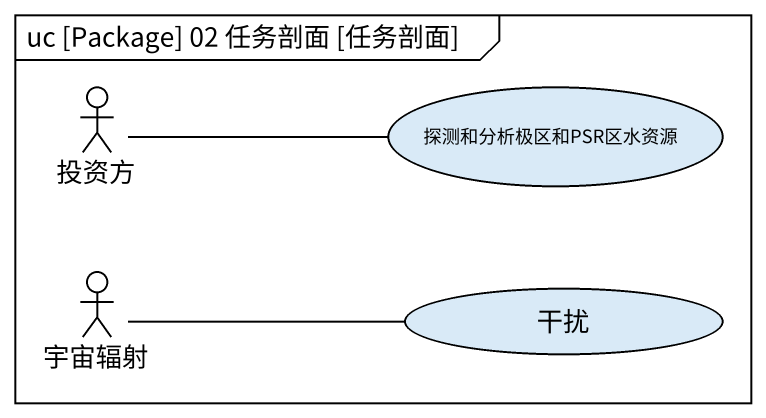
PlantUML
@startuml
mainframe uc [Package] 02 任务剖面 [任务剖面]
actor 投资方
usecase 探测和分析极区和PSR区水资源
actor 宇宙辐射
usecase 干扰
投资方 -right- 探测和分析极区和PSR区水资源
宇宙辐射 -right- 干扰
@enduml
